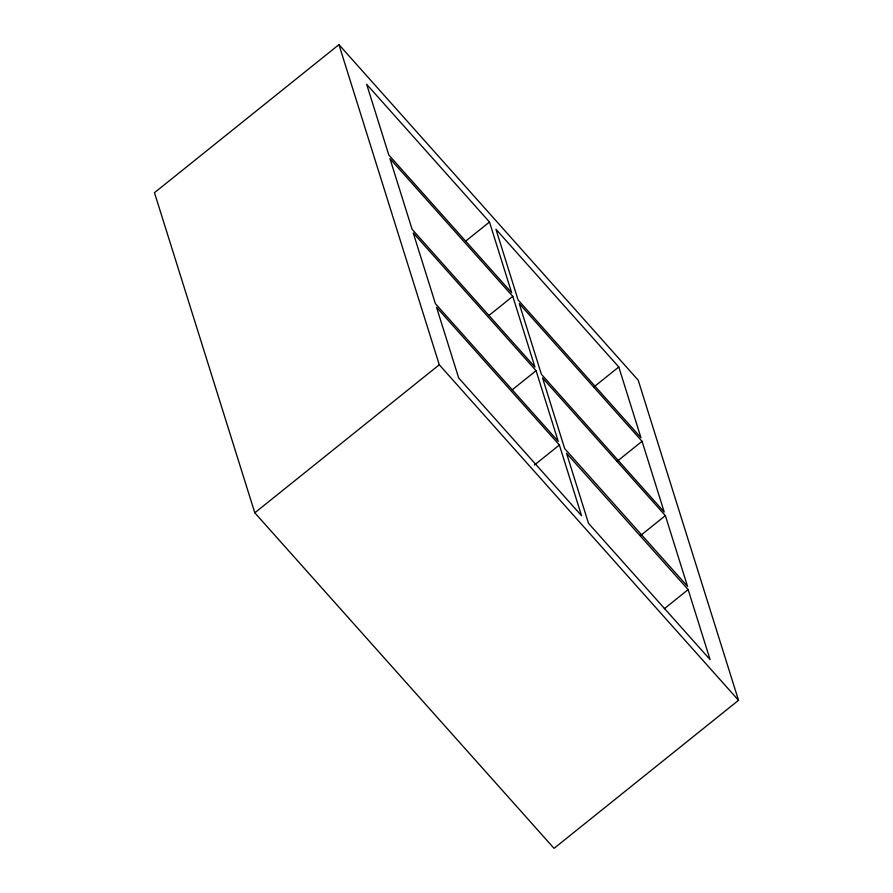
<?xml version="1.0" encoding="UTF-8"?>
<svg xmlns="http://www.w3.org/2000/svg" width="893" height="893" viewBox="0 0 893 893"><rect width="100%" height="100%" fill="white"/><g stroke="black" fill="none" stroke-linecap="round" stroke-linejoin="round"><path stroke-width="1.34" d="M338.949 44.65L154.478 192.687L254.806 512.816L554.051 848.35L738.522 700.313L638.194 380.184L338.949 44.65L439.278 364.779L738.522 700.313M465.621 241.177L489.498 222.022L366.655 84.288L388.812 155.002L511.656 292.725L489.498 222.022M488.917 315.508L512.783 296.342L389.951 158.619L412.108 229.322L534.94 367.056L512.783 296.342M254.806 512.816L439.278 364.779M512.202 389.828L536.079 370.673L413.247 232.939L435.404 303.653L558.237 441.376L536.079 370.673M593.823 387.015L618.782 366.978L495.939 229.255L518.096 299.959L640.94 437.693L618.782 366.978M534.416 465.03L559.375 445.004L436.532 307.27L458.689 377.973L581.533 515.707L559.375 445.004M617.108 461.335L642.067 441.309L519.235 303.575L541.392 374.29L664.225 512.013L642.067 441.309M640.404 535.666L665.363 515.629L542.531 377.906L564.689 448.61L687.521 586.344L665.363 515.629M664.28 608.769L688.146 589.614L566.542 453.264L588.487 523.287L710.091 659.637L688.146 589.614"/></g></svg>
